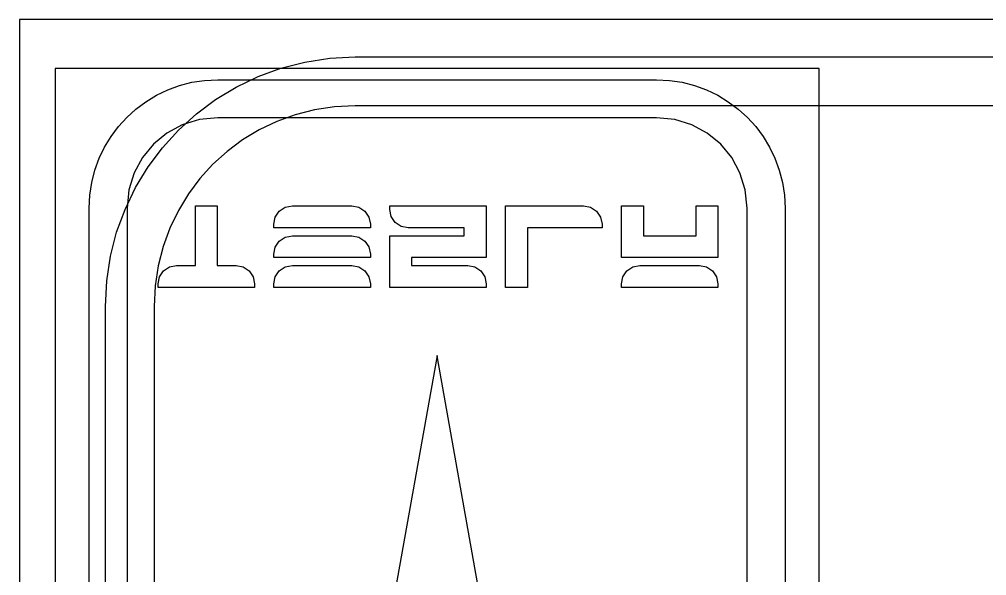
# Model space of a CAD drawing. Extents: x -210 to 599, y -40 to 300.
# Drawn here: x 0 to 135.2, y 222.2 to 300 of the extents above; entities that cross this region are included whole.
import ezdxf

# ---------------------------------------------------------------- set-up
doc = ezdxf.new("R2010")
doc.units = 0

msp = doc.modelspace()

# ---------------------------------------------------------------- linework, layer by layer
at = {"layer": 'Layer 1'}
for p, q in [((219.6, 300), (0, 300)), ((0, 300), (0, 0.400021)), ((36.579221, 293.165629), (39.927246, 294.025312)), ((39.927246, 294.025312), (43.396026, 294.55398)), ((43.396026, 294.55398), (46.968, 294.7341)), ((46.968, 294.7341), (173.047, 294.7341)), ((111.802, 293.118), (5, 293.118)), ((5, 293.118), (5, 147.407)), ((111.802, 293.118), (5, 293.118)), ((5, 293.118), (5, 147.407)), ((111.802, 293.118), (5, 293.118)), ((5, 293.118), (5, 147.407)), ((111.802, 293.118), (5, 293.118)), ((5, 293.118), (5, 147.407)), ((111.802, 293.118), (5, 293.118)), ((5, 293.118), (5, 147.407)), ((111.802, 293.118), (5, 293.118)), ((5, 293.118), (5, 147.407)), ((33.369508, 291.992467), (36.579221, 293.165629)), ((111.802, 147.407), (111.802, 293.118)), ((111.802, 147.407), (111.802, 293.118)), ((111.802, 147.407), (111.802, 293.118)), ((111.802, 147.407), (111.802, 293.118)), ((111.802, 147.407), (111.802, 293.118)), ((111.802, 147.407), (111.802, 293.118)), ((20.7453, 290.143491), (22.397678, 290.748364)), ((20.7453, 290.143491), (22.397678, 290.748364)), ((20.7453, 290.143491), (22.397678, 290.748364)), ((20.7453, 290.143491), (22.397678, 290.748364)), ((20.7453, 290.143491), (22.397678, 290.748364)), ((20.7453, 290.143491), (22.397678, 290.748364)), ((22.397678, 290.748364), (24.120839, 291.191662)), ((22.397678, 290.748364), (24.120839, 291.191662)), ((22.397678, 290.748364), (24.120839, 291.191662)), ((22.397678, 290.748364), (24.120839, 291.191662)), ((22.397678, 290.748364), (24.120839, 291.191662)), ((22.397678, 290.748364), (24.120839, 291.191662)), ((24.120839, 291.191662), (25.90568, 291.464302)), ((24.120839, 291.191662), (25.90568, 291.464302)), ((24.120839, 291.191662), (25.90568, 291.464302)), ((24.120839, 291.191662), (25.90568, 291.464302)), ((24.120839, 291.191662), (25.90568, 291.464302)), ((24.120839, 291.191662), (25.90568, 291.464302)), ((25.90568, 291.464302), (27.7431, 291.5572)), ((25.90568, 291.464302), (27.7431, 291.5572)), ((25.90568, 291.464302), (27.7431, 291.5572)), ((25.90568, 291.464302), (27.7431, 291.5572)), ((25.90568, 291.464302), (27.7431, 291.5572)), ((25.90568, 291.464302), (27.7431, 291.5572)), ((27.7431, 291.5572), (89.0593, 291.5572)), ((27.7431, 291.5572), (89.0593, 291.5572)), ((27.7431, 291.5572), (89.0593, 291.5572)), ((27.7431, 291.5572), (89.0593, 291.5572)), ((27.7431, 291.5572), (89.0593, 291.5572)), ((27.7431, 291.5572), (89.0593, 291.5572)), ((30.315667, 290.523362), (33.369508, 291.992467)), ((89.0593, 291.5572), (90.896716, 291.464301)), ((89.0593, 291.5572), (90.896716, 291.464301)), ((89.0593, 291.5572), (90.896716, 291.464301)), ((89.0593, 291.5572), (90.896716, 291.464301)), ((89.0593, 291.5572), (90.896716, 291.464301)), ((89.0593, 291.5572), (90.896716, 291.464301)), ((90.896716, 291.464301), (92.681555, 291.19166)), ((90.896716, 291.464301), (92.681555, 291.19166)), ((90.896716, 291.464301), (92.681555, 291.19166)), ((90.896716, 291.464301), (92.681555, 291.19166)), ((90.896716, 291.464301), (92.681555, 291.19166)), ((90.896716, 291.464301), (92.681555, 291.19166)), ((92.681555, 291.19166), (94.404714, 290.748361)), ((92.681555, 291.19166), (94.404714, 290.748361)), ((92.681555, 291.19166), (94.404714, 290.748361)), ((92.681555, 291.19166), (94.404714, 290.748361)), ((92.681555, 291.19166), (94.404714, 290.748361)), ((92.681555, 291.19166), (94.404714, 290.748361)), ((94.404714, 290.748361), (96.057092, 290.143485)), ((94.404714, 290.748361), (96.057092, 290.143485)), ((94.404714, 290.748361), (96.057092, 290.143485)), ((94.404714, 290.748361), (96.057092, 290.143485)), ((94.404714, 290.748361), (96.057092, 290.143485)), ((94.404714, 290.748361), (96.057092, 290.143485)), ((19.172806, 289.386125), (20.7453, 290.143491)), ((19.172806, 289.386125), (20.7453, 290.143491)), ((19.172806, 289.386125), (20.7453, 290.143491)), ((19.172806, 289.386125), (20.7453, 290.143491)), ((19.172806, 289.386125), (20.7453, 290.143491)), ((19.172806, 289.386125), (20.7453, 290.143491)), ((27.435256, 288.775849), (30.315667, 290.523362)), ((96.057092, 290.143485), (97.629585, 289.386117)), ((96.057092, 290.143485), (97.629585, 289.386117)), ((96.057092, 290.143485), (97.629585, 289.386117)), ((96.057092, 290.143485), (97.629585, 289.386117)), ((96.057092, 290.143485), (97.629585, 289.386117)), ((96.057092, 290.143485), (97.629585, 289.386117)), ((16.303879, 287.450246), (17.689298, 288.485349)), ((16.303879, 287.450246), (17.689298, 288.485349)), ((16.303879, 287.450246), (17.689298, 288.485349)), ((16.303879, 287.450246), (17.689298, 288.485349)), ((16.303879, 287.450246), (17.689298, 288.485349)), ((16.303879, 287.450246), (17.689298, 288.485349)), ((17.689298, 288.485349), (19.172806, 289.386125)), ((17.689298, 288.485349), (19.172806, 289.386125)), ((17.689298, 288.485349), (19.172806, 289.386125)), ((17.689298, 288.485349), (19.172806, 289.386125)), ((17.689298, 288.485349), (19.172806, 289.386125)), ((17.689298, 288.485349), (19.172806, 289.386125)), ((24.745835, 286.767462), (27.435256, 288.775849)), ((97.629585, 289.386117), (99.113093, 288.485338)), ((97.629585, 289.386117), (99.113093, 288.485338)), ((97.629585, 289.386117), (99.113093, 288.485338)), ((97.629585, 289.386117), (99.113093, 288.485338)), ((97.629585, 289.386117), (99.113093, 288.485338)), ((97.629585, 289.386117), (99.113093, 288.485338)), ((99.113093, 288.485338), (100.498513, 287.450233)), ((99.113093, 288.485338), (100.498513, 287.450233)), ((99.113093, 288.485338), (100.498513, 287.450233)), ((99.113093, 288.485338), (100.498513, 287.450233)), ((99.113093, 288.485338), (100.498513, 287.450233)), ((99.113093, 288.485338), (100.498513, 287.450233)), ((15.02565, 286.2899), (16.303879, 287.450246)), ((15.02565, 286.2899), (16.303879, 287.450246)), ((15.02565, 286.2899), (16.303879, 287.450246)), ((15.02565, 286.2899), (16.303879, 287.450246)), ((15.02565, 286.2899), (16.303879, 287.450246)), ((15.02565, 286.2899), (16.303879, 287.450246)), ((22.264963, 284.515738), (24.745835, 286.767462)), ((41.273006, 287.348133), (38.570491, 286.661259)), ((44.076728, 287.77026), (41.273006, 287.348133)), ((46.968, 287.914), (44.076728, 287.77026)), ((173.047, 287.914), (46.968, 287.914)), ((100.498513, 287.450233), (101.776743, 286.289885)), ((100.498513, 287.450233), (101.776743, 286.289885)), ((100.498513, 287.450233), (101.776743, 286.289885)), ((100.498513, 287.450233), (101.776743, 286.289885)), ((100.498513, 287.450233), (101.776743, 286.289885)), ((100.498513, 287.450233), (101.776743, 286.289885)), ((13.863713, 285.013393), (15.02565, 286.2899)), ((13.863713, 285.013393), (15.02565, 286.2899)), ((13.863713, 285.013393), (15.02565, 286.2899)), ((13.863713, 285.013393), (15.02565, 286.2899)), ((13.863713, 285.013393), (15.02565, 286.2899)), ((13.863713, 285.013393), (15.02565, 286.2899)), ((25.168874, 285.986584), (22.780832, 285.256355)), ((25.168874, 285.986584), (22.780832, 285.256355)), ((25.168874, 285.986584), (22.780832, 285.256355)), ((25.168874, 285.986584), (22.780832, 285.256355)), ((25.168874, 285.986584), (22.780832, 285.256355)), ((25.168874, 285.986584), (22.780832, 285.256355)), ((27.7431, 286.24075), (25.168874, 285.986584)), ((27.7431, 286.24075), (25.168874, 285.986584)), ((27.7431, 286.24075), (25.168874, 285.986584)), ((27.7431, 286.24075), (25.168874, 285.986584)), ((27.7431, 286.24075), (25.168874, 285.986584)), ((27.7431, 286.24075), (25.168874, 285.986584)), ((89.0593, 286.24075), (27.7431, 286.24075)), ((89.0593, 286.24075), (27.7431, 286.24075)), ((89.0593, 286.24075), (27.7431, 286.24075)), ((89.0593, 286.24075), (27.7431, 286.24075)), ((89.0593, 286.24075), (27.7431, 286.24075)), ((89.0593, 286.24075), (27.7431, 286.24075)), ((35.982842, 285.723278), (33.523717, 284.547829)), ((38.570491, 286.661259), (35.982842, 285.723278)), ((91.633514, 285.986586), (89.0593, 286.24075)), ((91.633514, 285.986586), (89.0593, 286.24075)), ((91.633514, 285.986586), (89.0593, 286.24075)), ((91.633514, 285.986586), (89.0593, 286.24075)), ((91.633514, 285.986586), (89.0593, 286.24075)), ((91.633514, 285.986586), (89.0593, 286.24075)), ((94.021551, 285.256362), (91.633514, 285.986586)), ((94.021551, 285.256362), (91.633514, 285.986586)), ((94.021551, 285.256362), (91.633514, 285.986586)), ((94.021551, 285.256362), (91.633514, 285.986586)), ((94.021551, 285.256362), (91.633514, 285.986586)), ((94.021551, 285.256362), (91.633514, 285.986586)), ((101.776743, 286.289885), (102.93868, 285.013376)), ((101.776743, 286.289885), (102.93868, 285.013376)), ((101.776743, 286.289885), (102.93868, 285.013376)), ((101.776743, 286.289885), (102.93868, 285.013376)), ((101.776743, 286.289885), (102.93868, 285.013376)), ((101.776743, 286.289885), (102.93868, 285.013376)), ((12.82717, 283.629807), (13.863713, 285.013393)), ((12.82717, 283.629807), (13.863713, 285.013393)), ((12.82717, 283.629807), (13.863713, 285.013393)), ((12.82717, 283.629807), (13.863713, 285.013393)), ((12.82717, 283.629807), (13.863713, 285.013393)), ((12.82717, 283.629807), (13.863713, 285.013393)), ((20.627378, 284.098469), (18.756918, 282.56133)), ((20.627378, 284.098469), (18.756918, 282.56133)), ((20.627378, 284.098469), (18.756918, 282.56133)), ((20.627378, 284.098469), (18.756918, 282.56133)), ((20.627378, 284.098469), (18.756918, 282.56133)), ((20.627378, 284.098469), (18.756918, 282.56133)), ((20.010197, 282.03821), (22.264963, 284.515738)), ((22.780832, 285.256355), (20.627378, 284.098469)), ((22.780832, 285.256355), (20.627378, 284.098469)), ((22.780832, 285.256355), (20.627378, 284.098469)), ((22.780832, 285.256355), (20.627378, 284.098469)), ((22.780832, 285.256355), (20.627378, 284.098469)), ((22.780832, 285.256355), (20.627378, 284.098469)), ((33.523717, 284.547829), (31.206773, 283.148553)), ((96.175004, 284.098482), (94.021551, 285.256362)), ((96.175004, 284.098482), (94.021551, 285.256362)), ((96.175004, 284.098482), (94.021551, 285.256362)), ((96.175004, 284.098482), (94.021551, 285.256362)), ((96.175004, 284.098482), (94.021551, 285.256362)), ((96.175004, 284.098482), (94.021551, 285.256362)), ((98.045468, 282.561349), (96.175004, 284.098482)), ((98.045468, 282.561349), (96.175004, 284.098482)), ((98.045468, 282.561349), (96.175004, 284.098482)), ((98.045468, 282.561349), (96.175004, 284.098482)), ((98.045468, 282.561349), (96.175004, 284.098482)), ((98.045468, 282.561349), (96.175004, 284.098482)), ((102.93868, 285.013376), (103.975224, 283.62979)), ((102.93868, 285.013376), (103.975224, 283.62979)), ((102.93868, 285.013376), (103.975224, 283.62979)), ((102.93868, 285.013376), (103.975224, 283.62979)), ((102.93868, 285.013376), (103.975224, 283.62979)), ((102.93868, 285.013376), (103.975224, 283.62979)), ((11.925124, 282.148227), (12.82717, 283.629807)), ((11.925124, 282.148227), (12.82717, 283.629807)), ((11.925124, 282.148227), (12.82717, 283.629807)), ((11.925124, 282.148227), (12.82717, 283.629807)), ((11.925124, 282.148227), (12.82717, 283.629807)), ((11.925124, 282.148227), (12.82717, 283.629807)), ((31.206773, 283.148553), (29.045669, 281.539088)), ((103.975224, 283.62979), (104.877272, 282.148209)), ((103.975224, 283.62979), (104.877272, 282.148209)), ((103.975224, 283.62979), (104.877272, 282.148209)), ((103.975224, 283.62979), (104.877272, 282.148209)), ((103.975224, 283.62979), (104.877272, 282.148209)), ((103.975224, 283.62979), (104.877272, 282.148209)), ((11.166675, 280.577734), (11.925124, 282.148227)), ((11.166675, 280.577734), (11.925124, 282.148227)), ((11.166675, 280.577734), (11.925124, 282.148227)), ((11.166675, 280.577734), (11.925124, 282.148227)), ((11.166675, 280.577734), (11.925124, 282.148227)), ((11.166675, 280.577734), (11.925124, 282.148227)), ((18.756918, 282.56133), (17.217854, 280.693344)), ((18.756918, 282.56133), (17.217854, 280.693344)), ((18.756918, 282.56133), (17.217854, 280.693344)), ((18.756918, 282.56133), (17.217854, 280.693344)), ((18.756918, 282.56133), (17.217854, 280.693344)), ((18.756918, 282.56133), (17.217854, 280.693344)), ((17.999099, 279.352415), (20.010197, 282.03821)), ((29.045669, 281.539088), (27.054063, 279.733075)), ((99.584535, 280.693366), (98.045468, 282.561349)), ((99.584535, 280.693366), (98.045468, 282.561349)), ((99.584535, 280.693366), (98.045468, 282.561349)), ((99.584535, 280.693366), (98.045468, 282.561349)), ((99.584535, 280.693366), (98.045468, 282.561349)), ((99.584535, 280.693366), (98.045468, 282.561349)), ((104.877272, 282.148209), (105.635722, 280.577718)), ((104.877272, 282.148209), (105.635722, 280.577718)), ((104.877272, 282.148209), (105.635722, 280.577718)), ((104.877272, 282.148209), (105.635722, 280.577718)), ((104.877272, 282.148209), (105.635722, 280.577718)), ((104.877272, 282.148209), (105.635722, 280.577718)), ((10.560926, 278.927412), (11.166675, 280.577734)), ((10.560926, 278.927412), (11.166675, 280.577734)), ((10.560926, 278.927412), (11.166675, 280.577734)), ((10.560926, 278.927412), (11.166675, 280.577734)), ((10.560926, 278.927412), (11.166675, 280.577734)), ((10.560926, 278.927412), (11.166675, 280.577734)), ((17.217854, 280.693344), (16.058594, 278.542915)), ((17.217854, 280.693344), (16.058594, 278.542915)), ((17.217854, 280.693344), (16.058594, 278.542915)), ((17.217854, 280.693344), (16.058594, 278.542915)), ((17.217854, 280.693344), (16.058594, 278.542915)), ((17.217854, 280.693344), (16.058594, 278.542915)), ((100.7438, 278.542936), (99.584535, 280.693366)), ((100.7438, 278.542936), (99.584535, 280.693366)), ((100.7438, 278.542936), (99.584535, 280.693366)), ((100.7438, 278.542936), (99.584535, 280.693366)), ((100.7438, 278.542936), (99.584535, 280.693366)), ((100.7438, 278.542936), (99.584535, 280.693366)), ((105.635722, 280.577718), (106.241472, 278.927398)), ((105.635722, 280.577718), (106.241472, 278.927398)), ((105.635722, 280.577718), (106.241472, 278.927398)), ((105.635722, 280.577718), (106.241472, 278.927398)), ((105.635722, 280.577718), (106.241472, 278.927398)), ((105.635722, 280.577718), (106.241472, 278.927398)), ((10.11698, 277.206344), (10.560926, 278.927412)), ((10.11698, 277.206344), (10.560926, 278.927412)), ((10.11698, 277.206344), (10.560926, 278.927412)), ((10.11698, 277.206344), (10.560926, 278.927412)), ((10.11698, 277.206344), (10.560926, 278.927412)), ((10.11698, 277.206344), (10.560926, 278.927412)), ((16.249225, 276.475888), (17.999099, 279.352415)), ((27.054063, 279.733075), (25.245612, 277.744153)), ((106.241472, 278.927398), (106.685419, 277.206333)), ((106.241472, 278.927398), (106.685419, 277.206333)), ((106.241472, 278.927398), (106.685419, 277.206333)), ((106.241472, 278.927398), (106.685419, 277.206333)), ((106.241472, 278.927398), (106.685419, 277.206333)), ((106.241472, 278.927398), (106.685419, 277.206333)), ((16.058594, 278.542915), (15.327541, 276.158449)), ((16.058594, 278.542915), (15.327541, 276.158449)), ((16.058594, 278.542915), (15.327541, 276.158449)), ((16.058594, 278.542915), (15.327541, 276.158449)), ((16.058594, 278.542915), (15.327541, 276.158449)), ((16.058594, 278.542915), (15.327541, 276.158449)), ((25.245612, 277.744153), (23.633976, 275.585963)), ((101.474857, 276.158463), (100.7438, 278.542936)), ((101.474857, 276.158463), (100.7438, 278.542936)), ((101.474857, 276.158463), (100.7438, 278.542936)), ((101.474857, 276.158463), (100.7438, 278.542936)), ((101.474857, 276.158463), (100.7438, 278.542936)), ((101.474857, 276.158463), (100.7438, 278.542936)), ((9.843937, 275.423612), (10.11698, 277.206344)), ((9.843937, 275.423612), (10.11698, 277.206344)), ((9.843937, 275.423612), (10.11698, 277.206344)), ((9.843937, 275.423612), (10.11698, 277.206344)), ((9.843937, 275.423612), (10.11698, 277.206344)), ((9.843937, 275.423612), (10.11698, 277.206344)), ((14.778136, 273.426164), (16.249225, 276.475888)), ((15.327541, 276.158449), (15.0731, 273.58835)), ((15.327541, 276.158449), (15.0731, 273.58835)), ((15.327541, 276.158449), (15.0731, 273.58835)), ((15.327541, 276.158449), (15.0731, 273.58835)), ((15.327541, 276.158449), (15.0731, 273.58835)), ((15.327541, 276.158449), (15.0731, 273.58835)), ((101.7293, 273.58835), (101.474857, 276.158463)), ((101.7293, 273.58835), (101.474857, 276.158463)), ((101.7293, 273.58835), (101.474857, 276.158463)), ((101.7293, 273.58835), (101.474857, 276.158463)), ((101.7293, 273.58835), (101.474857, 276.158463)), ((101.7293, 273.58835), (101.474857, 276.158463)), ((106.685419, 277.206333), (106.958463, 275.423606)), ((106.685419, 277.206333), (106.958463, 275.423606)), ((106.685419, 277.206333), (106.958463, 275.423606)), ((106.685419, 277.206333), (106.958463, 275.423606)), ((106.685419, 277.206333), (106.958463, 275.423606)), ((106.685419, 277.206333), (106.958463, 275.423606)), ((9.7509, 273.5883), (9.843937, 275.423612)), ((9.7509, 273.5883), (9.843937, 275.423612)), ((9.7509, 273.5883), (9.843937, 275.423612)), ((9.7509, 273.5883), (9.843937, 275.423612)), ((9.7509, 273.5883), (9.843937, 275.423612)), ((9.7509, 273.5883), (9.843937, 275.423612)), ((23.633976, 275.585963), (22.232811, 273.272143)), ((106.958463, 275.423606), (107.0515, 273.5883)), ((106.958463, 275.423606), (107.0515, 273.5883)), ((106.958463, 275.423606), (107.0515, 273.5883)), ((106.958463, 275.423606), (107.0515, 273.5883)), ((106.958463, 275.423606), (107.0515, 273.5883)), ((106.958463, 275.423606), (107.0515, 273.5883)), ((9.7509, 171.5293), (9.7509, 273.5883)), ((9.7509, 171.5293), (9.7509, 273.5883)), ((9.7509, 171.5293), (9.7509, 273.5883)), ((9.7509, 171.5293), (9.7509, 273.5883)), ((9.7509, 171.5293), (9.7509, 273.5883)), ((9.7509, 171.5293), (9.7509, 273.5883)), ((13.60339, 270.220778), (14.778136, 273.426164)), ((15.0731, 273.58835), (15.0731, 171.529)), ((15.0731, 273.58835), (15.0731, 171.529)), ((15.0731, 273.58835), (15.0731, 171.529)), ((15.0731, 273.58835), (15.0731, 171.529)), ((15.0731, 273.58835), (15.0731, 171.529)), ((15.0731, 273.58835), (15.0731, 171.529)), ((22.232811, 273.272143), (21.055777, 270.816334)), ((24.610034, 265.57093), (24.610034, 273.90725)), ((24.610034, 273.90725), (25.096384, 273.90725)), ((24.610034, 265.57093), (24.610034, 273.90725)), ((24.610034, 273.90725), (25.096384, 273.90725)), ((24.610034, 265.57093), (24.610034, 273.90725)), ((24.610034, 273.90725), (25.096384, 273.90725)), ((24.610034, 265.57093), (24.610034, 273.90725)), ((24.610034, 273.90725), (25.096384, 273.90725)), ((24.610034, 265.57093), (24.610034, 273.90725)), ((24.610034, 273.90725), (25.096384, 273.90725)), ((24.610034, 265.57093), (24.610034, 273.90725)), ((24.610034, 273.90725), (25.096384, 273.90725)), ((25.096384, 273.90725), (27.666814, 273.90725)), ((25.096384, 273.90725), (27.666814, 273.90725)), ((25.096384, 273.90725), (27.666814, 273.90725)), ((25.096384, 273.90725), (27.666814, 273.90725)), ((25.096384, 273.90725), (27.666814, 273.90725)), ((25.096384, 273.90725), (27.666814, 273.90725)), ((27.666814, 273.90725), (27.666814, 265.57088)), ((27.666814, 273.90725), (27.666814, 265.57088)), ((27.666814, 273.90725), (27.666814, 265.57088)), ((27.666814, 273.90725), (27.666814, 265.57088)), ((27.666814, 273.90725), (27.666814, 265.57088)), ((27.666814, 273.90725), (27.666814, 265.57088)), ((36.338474, 273.16243), (37.171608, 273.717483)), ((36.338474, 273.16243), (37.171608, 273.717483)), ((36.338474, 273.16243), (37.171608, 273.717483)), ((36.338474, 273.16243), (37.171608, 273.717483)), ((36.338474, 273.16243), (37.171608, 273.717483)), ((36.338474, 273.16243), (37.171608, 273.717483)), ((37.171608, 273.717483), (38.164184, 273.90715)), ((37.171608, 273.717483), (38.164184, 273.90715)), ((37.171608, 273.717483), (38.164184, 273.90715)), ((37.171608, 273.717483), (38.164184, 273.90715)), ((37.171608, 273.717483), (38.164184, 273.90715)), ((37.171608, 273.717483), (38.164184, 273.90715)), ((38.164184, 273.90715), (46.500514, 273.90715)), ((38.164184, 273.90715), (46.500514, 273.90715)), ((38.164184, 273.90715), (46.500514, 273.90715)), ((38.164184, 273.90715), (46.500514, 273.90715)), ((38.164184, 273.90715), (46.500514, 273.90715)), ((38.164184, 273.90715), (46.500514, 273.90715)), ((46.500514, 273.90715), (47.473643, 273.71697)), ((46.500514, 273.90715), (47.473643, 273.71697)), ((46.500514, 273.90715), (47.473643, 273.71697)), ((46.500514, 273.90715), (47.473643, 273.71697)), ((46.500514, 273.90715), (47.473643, 273.71697)), ((46.500514, 273.90715), (47.473643, 273.71697)), ((47.473643, 273.71697), (48.305324, 273.16622)), ((47.473643, 273.71697), (48.305324, 273.16622)), ((47.473643, 273.71697), (48.305324, 273.16622)), ((47.473643, 273.71697), (48.305324, 273.16622)), ((47.473643, 273.71697), (48.305324, 273.16622)), ((47.473643, 273.71697), (48.305324, 273.16622)), ((48.305324, 273.16622), (48.875362, 272.332725)), ((48.305324, 273.16622), (48.875362, 272.332725)), ((48.305324, 273.16622), (48.875362, 272.332725)), ((48.305324, 273.16622), (48.875362, 272.332725)), ((48.305324, 273.16622), (48.875362, 272.332725)), ((48.305324, 273.16622), (48.875362, 272.332725)), ((51.788488, 273.42076), (51.788488, 273.90711)), ((51.788488, 273.90711), (52.274837, 273.90711)), ((51.788488, 273.42076), (51.788488, 273.90711)), ((51.788488, 273.90711), (52.274837, 273.90711)), ((51.788488, 273.42076), (51.788488, 273.90711)), ((51.788488, 273.90711), (52.274837, 273.90711)), ((51.788488, 273.42076), (51.788488, 273.90711)), ((51.788488, 273.90711), (52.274837, 273.90711)), ((51.788488, 273.42076), (51.788488, 273.90711)), ((51.788488, 273.90711), (52.274837, 273.90711)), ((51.788488, 273.42076), (51.788488, 273.90711)), ((51.788488, 273.90711), (52.274837, 273.90711)), ((51.978725, 272.438959), (51.788488, 273.42076)), ((51.978725, 272.438959), (51.788488, 273.42076)), ((51.978725, 272.438959), (51.788488, 273.42076)), ((51.978725, 272.438959), (51.788488, 273.42076)), ((51.978725, 272.438959), (51.788488, 273.42076)), ((51.978725, 272.438959), (51.788488, 273.42076)), ((52.274837, 273.90711), (65.265637, 273.90711)), ((52.274837, 273.90711), (65.265637, 273.90711)), ((52.274837, 273.90711), (65.265637, 273.90711)), ((52.274837, 273.90711), (65.265637, 273.90711)), ((52.274837, 273.90711), (65.265637, 273.90711)), ((52.274837, 273.90711), (65.265637, 273.90711)), ((65.265637, 273.90711), (65.265637, 266.68217)), ((65.265637, 273.90711), (65.265637, 266.68217)), ((65.265637, 273.90711), (65.265637, 266.68217)), ((65.265637, 273.90711), (65.265637, 266.68217)), ((65.265637, 273.90711), (65.265637, 266.68217)), ((65.265637, 273.90711), (65.265637, 266.68217)), ((67.9824, 262.75718), (67.9824, 273.90708)), ((67.9824, 273.90708), (68.468749, 273.90708)), ((67.9824, 262.75718), (67.9824, 273.90708)), ((67.9824, 273.90708), (68.468749, 273.90708)), ((67.9824, 262.75718), (67.9824, 273.90708)), ((67.9824, 273.90708), (68.468749, 273.90708)), ((67.9824, 262.75718), (67.9824, 273.90708)), ((67.9824, 273.90708), (68.468749, 273.90708)), ((67.9824, 262.75718), (67.9824, 273.90708)), ((67.9824, 273.90708), (68.468749, 273.90708)), ((67.9824, 262.75718), (67.9824, 273.90708)), ((67.9824, 273.90708), (68.468749, 273.90708)), ((68.468749, 273.90708), (78.889149, 273.90708)), ((68.468749, 273.90708), (78.889149, 273.90708)), ((68.468749, 273.90708), (78.889149, 273.90708)), ((68.468749, 273.90708), (78.889149, 273.90708)), ((68.468749, 273.90708), (78.889149, 273.90708)), ((68.468749, 273.90708), (78.889149, 273.90708)), ((78.889149, 273.90708), (79.862278, 273.716905)), ((78.889149, 273.90708), (79.862278, 273.716905)), ((78.889149, 273.90708), (79.862278, 273.716905)), ((78.889149, 273.90708), (79.862278, 273.716905)), ((78.889149, 273.90708), (79.862278, 273.716905)), ((78.889149, 273.90708), (79.862278, 273.716905)), ((79.862278, 273.716905), (80.693959, 273.16616)), ((79.862278, 273.716905), (80.693959, 273.16616)), ((79.862278, 273.716905), (80.693959, 273.16616)), ((79.862278, 273.716905), (80.693959, 273.16616)), ((79.862278, 273.716905), (80.693959, 273.16616)), ((79.862278, 273.716905), (80.693959, 273.16616)), ((80.693959, 273.16616), (81.263995, 272.33266)), ((80.693959, 273.16616), (81.263995, 272.33266)), ((80.693959, 273.16616), (81.263995, 272.33266)), ((80.693959, 273.16616), (81.263995, 272.33266)), ((80.693959, 273.16616), (81.263995, 272.33266)), ((80.693959, 273.16616), (81.263995, 272.33266)), ((84.1773, 266.92517), (84.1773, 273.90694)), ((84.1773, 273.90694), (84.663649, 273.90694)), ((84.1773, 266.92517), (84.1773, 273.90694)), ((84.1773, 273.90694), (84.663649, 273.90694)), ((84.1773, 266.92517), (84.1773, 273.90694)), ((84.1773, 273.90694), (84.663649, 273.90694)), ((84.1773, 266.92517), (84.1773, 273.90694)), ((84.1773, 273.90694), (84.663649, 273.90694)), ((84.1773, 266.92517), (84.1773, 273.90694)), ((84.1773, 273.90694), (84.663649, 273.90694)), ((84.1773, 266.92517), (84.1773, 273.90694)), ((84.1773, 273.90694), (84.663649, 273.90694)), ((84.663649, 273.90694), (87.234079, 273.90694)), ((84.663649, 273.90694), (87.234079, 273.90694)), ((84.663649, 273.90694), (87.234079, 273.90694)), ((84.663649, 273.90694), (87.234079, 273.90694)), ((84.663649, 273.90694), (87.234079, 273.90694)), ((84.663649, 273.90694), (87.234079, 273.90694)), ((87.234079, 273.90694), (87.234079, 269.73878)), ((87.234079, 273.90694), (87.234079, 269.73878)), ((87.234079, 273.90694), (87.234079, 269.73878)), ((87.234079, 273.90694), (87.234079, 269.73878)), ((87.234079, 273.90694), (87.234079, 269.73878)), ((87.234079, 273.90694), (87.234079, 269.73878)), ((94.597709, 269.73878), (94.597709, 273.90694)), ((94.597709, 273.90694), (97.654489, 273.90694)), ((94.597709, 269.73878), (94.597709, 273.90694)), ((94.597709, 273.90694), (97.654489, 273.90694)), ((94.597709, 269.73878), (94.597709, 273.90694)), ((94.597709, 273.90694), (97.654489, 273.90694)), ((94.597709, 269.73878), (94.597709, 273.90694)), ((94.597709, 273.90694), (97.654489, 273.90694)), ((94.597709, 269.73878), (94.597709, 273.90694)), ((94.597709, 273.90694), (97.654489, 273.90694)), ((94.597709, 269.73878), (94.597709, 273.90694)), ((94.597709, 273.90694), (97.654489, 273.90694)), ((97.654489, 273.90694), (97.654489, 266.682)), ((97.654489, 273.90694), (97.654489, 266.682)), ((97.654489, 273.90694), (97.654489, 266.682)), ((97.654489, 273.90694), (97.654489, 266.682)), ((97.654489, 273.90694), (97.654489, 266.682)), ((97.654489, 273.90694), (97.654489, 266.682)), ((101.7293, 171.52935), (101.7293, 273.58835)), ((101.7293, 171.52935), (101.7293, 273.58835)), ((101.7293, 171.52935), (101.7293, 273.58835)), ((101.7293, 171.52935), (101.7293, 273.58835)), ((101.7293, 171.52935), (101.7293, 273.58835)), ((101.7293, 171.52935), (101.7293, 273.58835)), ((107.0515, 273.5883), (107.0515, 171.529)), ((107.0515, 273.5883), (107.0515, 171.529)), ((107.0515, 273.5883), (107.0515, 171.529)), ((107.0515, 273.5883), (107.0515, 171.529)), ((107.0515, 273.5883), (107.0515, 171.529)), ((107.0515, 273.5883), (107.0515, 171.529)), ((35.5937, 271.33635), (35.782541, 272.318545)), ((35.5937, 271.33635), (35.782541, 272.318545)), ((35.5937, 271.33635), (35.782541, 272.318545)), ((35.5937, 271.33635), (35.782541, 272.318545)), ((35.5937, 271.33635), (35.782541, 272.318545)), ((35.5937, 271.33635), (35.782541, 272.318545)), ((35.782541, 272.318545), (36.331774, 273.15446)), ((35.782541, 272.318545), (36.331774, 273.15446)), ((35.782541, 272.318545), (36.331774, 273.15446)), ((35.782541, 272.318545), (36.331774, 273.15446)), ((35.782541, 272.318545), (36.331774, 273.15446)), ((35.782541, 272.318545), (36.331774, 273.15446)), ((36.331774, 273.15446), (36.333674, 273.15746)), ((36.331774, 273.15446), (36.333674, 273.15746)), ((36.331774, 273.15446), (36.333674, 273.15746)), ((36.331774, 273.15446), (36.333674, 273.15746)), ((36.331774, 273.15446), (36.333674, 273.15746)), ((36.331774, 273.15446), (36.333674, 273.15746)), ((36.333674, 273.15746), (36.335574, 273.15843)), ((36.333674, 273.15746), (36.335574, 273.15843)), ((36.333674, 273.15746), (36.335574, 273.15843)), ((36.333674, 273.15746), (36.335574, 273.15843)), ((36.333674, 273.15746), (36.335574, 273.15843)), ((36.333674, 273.15746), (36.335574, 273.15843)), ((36.335574, 273.15843), (36.338474, 273.16243)), ((36.335574, 273.15843), (36.338474, 273.16243)), ((36.335574, 273.15843), (36.338474, 273.16243)), ((36.335574, 273.15843), (36.338474, 273.16243)), ((36.335574, 273.15843), (36.338474, 273.16243)), ((36.335574, 273.15843), (36.338474, 273.16243)), ((48.875362, 272.332725), (49.070944, 271.33672)), ((48.875362, 272.332725), (49.070944, 271.33672)), ((48.875362, 272.332725), (49.070944, 271.33672)), ((48.875362, 272.332725), (49.070944, 271.33672)), ((48.875362, 272.332725), (49.070944, 271.33672)), ((48.875362, 272.332725), (49.070944, 271.33672)), ((52.53321, 271.6112), (51.978725, 272.438959)), ((52.53321, 271.6112), (51.978725, 272.438959)), ((52.53321, 271.6112), (51.978725, 272.438959)), ((52.53321, 271.6112), (51.978725, 272.438959)), ((52.53321, 271.6112), (51.978725, 272.438959)), ((52.53321, 271.6112), (51.978725, 272.438959)), ((81.263995, 272.33266), (81.459579, 271.33665)), ((81.263995, 272.33266), (81.459579, 271.33665)), ((81.263995, 272.33266), (81.459579, 271.33665)), ((81.263995, 272.33266), (81.459579, 271.33665)), ((81.263995, 272.33266), (81.459579, 271.33665)), ((81.263995, 272.33266), (81.459579, 271.33665)), ((21.055777, 270.816334), (20.11653, 268.232176)), ((35.5937, 271.09318), (35.5937, 271.33635)), ((35.5937, 271.09318), (35.5937, 271.33635)), ((35.5937, 271.09318), (35.5937, 271.33635)), ((35.5937, 271.09318), (35.5937, 271.33635)), ((35.5937, 271.09318), (35.5937, 271.33635)), ((35.5937, 271.09318), (35.5937, 271.33635)), ((35.5937, 270.85), (35.5937, 271.09318)), ((35.5937, 270.85), (35.5937, 271.09318)), ((35.5937, 270.85), (35.5937, 271.09318)), ((35.5937, 270.85), (35.5937, 271.09318)), ((35.5937, 270.85), (35.5937, 271.09318)), ((35.5937, 270.85), (35.5937, 271.09318)), ((49.070944, 270.85037), (35.5937, 270.85)), ((49.070944, 270.85037), (35.5937, 270.85)), ((49.070944, 270.85037), (35.5937, 270.85)), ((49.070944, 270.85037), (35.5937, 270.85)), ((49.070944, 270.85037), (35.5937, 270.85)), ((49.070944, 270.85037), (35.5937, 270.85)), ((49.070944, 271.33672), (49.070944, 270.85037)), ((49.070944, 271.33672), (49.070944, 270.85037)), ((49.070944, 271.33672), (49.070944, 270.85037)), ((49.070944, 271.33672), (49.070944, 270.85037)), ((49.070944, 271.33672), (49.070944, 270.85037)), ((49.070944, 271.33672), (49.070944, 270.85037)), ((53.371157, 271.045395), (52.53321, 271.6112)), ((53.371157, 271.045395), (52.53321, 271.6112)), ((53.371157, 271.045395), (52.53321, 271.6112)), ((53.371157, 271.045395), (52.53321, 271.6112)), ((53.371157, 271.045395), (52.53321, 271.6112)), ((53.371157, 271.045395), (52.53321, 271.6112)), ((54.35892, 270.85033), (53.371157, 271.045395)), ((54.35892, 270.85033), (53.371157, 271.045395)), ((54.35892, 270.85033), (53.371157, 271.045395)), ((54.35892, 270.85033), (53.371157, 271.045395)), ((54.35892, 270.85033), (53.371157, 271.045395)), ((54.35892, 270.85033), (53.371157, 271.045395)), ((62.2089, 270.85033), (54.35892, 270.85033)), ((62.2089, 270.85033), (54.35892, 270.85033)), ((62.2089, 270.85033), (54.35892, 270.85033)), ((62.2089, 270.85033), (54.35892, 270.85033)), ((62.2089, 270.85033), (54.35892, 270.85033)), ((62.2089, 270.85033), (54.35892, 270.85033)), ((62.2089, 269.73895), (62.2089, 270.85033)), ((62.2089, 269.73895), (62.2089, 270.85033)), ((62.2089, 269.73895), (62.2089, 270.85033)), ((62.2089, 269.73895), (62.2089, 270.85033)), ((62.2089, 269.73895), (62.2089, 270.85033)), ((62.2089, 269.73895), (62.2089, 270.85033)), ((81.459579, 270.85), (71.0392, 270.85)), ((71.0392, 270.85), (71.0392, 262.51367)), ((81.459579, 270.85), (71.0392, 270.85)), ((71.0392, 270.85), (71.0392, 262.51367)), ((81.459579, 270.85), (71.0392, 270.85)), ((71.0392, 270.85), (71.0392, 262.51367)), ((81.459579, 270.85), (71.0392, 270.85)), ((71.0392, 270.85), (71.0392, 262.51367)), ((81.459579, 270.85), (71.0392, 270.85)), ((71.0392, 270.85), (71.0392, 262.51367)), ((81.459579, 270.85), (71.0392, 270.85)), ((71.0392, 270.85), (71.0392, 262.51367)), ((81.459579, 271.33665), (81.459579, 270.85)), ((81.459579, 271.33665), (81.459579, 270.85)), ((81.459579, 271.33665), (81.459579, 270.85)), ((81.459579, 271.33665), (81.459579, 270.85)), ((81.459579, 271.33665), (81.459579, 270.85)), ((81.459579, 271.33665), (81.459579, 270.85)), ((12.742546, 266.877265), (13.60339, 270.220778)), ((36.338474, 268.99444), (37.171608, 269.549496)), ((36.338474, 268.99444), (37.171608, 269.549496)), ((36.338474, 268.99444), (37.171608, 269.549496)), ((36.338474, 268.99444), (37.171608, 269.549496)), ((36.338474, 268.99444), (37.171608, 269.549496)), ((36.338474, 268.99444), (37.171608, 269.549496)), ((37.171608, 269.549496), (38.164184, 269.73916)), ((37.171608, 269.549496), (38.164184, 269.73916)), ((37.171608, 269.549496), (38.164184, 269.73916)), ((37.171608, 269.549496), (38.164184, 269.73916)), ((37.171608, 269.549496), (38.164184, 269.73916)), ((37.171608, 269.549496), (38.164184, 269.73916)), ((38.164184, 269.73916), (46.500514, 269.73916)), ((38.164184, 269.73916), (46.500514, 269.73916)), ((38.164184, 269.73916), (46.500514, 269.73916)), ((38.164184, 269.73916), (46.500514, 269.73916)), ((38.164184, 269.73916), (46.500514, 269.73916)), ((38.164184, 269.73916), (46.500514, 269.73916)), ((46.500514, 269.73916), (47.473643, 269.548985)), ((46.500514, 269.73916), (47.473643, 269.548985)), ((46.500514, 269.73916), (47.473643, 269.548985)), ((46.500514, 269.73916), (47.473643, 269.548985)), ((46.500514, 269.73916), (47.473643, 269.548985)), ((46.500514, 269.73916), (47.473643, 269.548985)), ((47.473643, 269.548985), (48.305324, 268.99824)), ((47.473643, 269.548985), (48.305324, 268.99824)), ((47.473643, 269.548985), (48.305324, 268.99824)), ((47.473643, 269.548985), (48.305324, 268.99824)), ((47.473643, 269.548985), (48.305324, 268.99824)), ((47.473643, 269.548985), (48.305324, 268.99824)), ((51.7885, 262.75718), (51.7885, 269.73895)), ((51.7885, 269.73895), (62.2089, 269.73895)), ((51.7885, 262.75718), (51.7885, 269.73895)), ((51.7885, 269.73895), (62.2089, 269.73895)), ((51.7885, 262.75718), (51.7885, 269.73895)), ((51.7885, 269.73895), (62.2089, 269.73895)), ((51.7885, 262.75718), (51.7885, 269.73895)), ((51.7885, 269.73895), (62.2089, 269.73895)), ((51.7885, 262.75718), (51.7885, 269.73895)), ((51.7885, 269.73895), (62.2089, 269.73895)), ((51.7885, 262.75718), (51.7885, 269.73895)), ((51.7885, 269.73895), (62.2089, 269.73895)), ((87.234079, 269.73878), (94.597709, 269.73878)), ((87.234079, 269.73878), (94.597709, 269.73878)), ((87.234079, 269.73878), (94.597709, 269.73878)), ((87.234079, 269.73878), (94.597709, 269.73878)), ((87.234079, 269.73878), (94.597709, 269.73878)), ((87.234079, 269.73878), (94.597709, 269.73878)), ((20.11653, 268.232176), (19.42873, 265.533307)), ((35.5937, 267.16835), (35.782541, 268.150545)), ((35.5937, 267.16835), (35.782541, 268.150545)), ((35.5937, 267.16835), (35.782541, 268.150545)), ((35.5937, 267.16835), (35.782541, 268.150545)), ((35.5937, 267.16835), (35.782541, 268.150545)), ((35.5937, 267.16835), (35.782541, 268.150545)), ((35.782541, 268.150545), (36.331774, 268.98646)), ((35.782541, 268.150545), (36.331774, 268.98646)), ((35.782541, 268.150545), (36.331774, 268.98646)), ((35.782541, 268.150545), (36.331774, 268.98646)), ((35.782541, 268.150545), (36.331774, 268.98646)), ((35.782541, 268.150545), (36.331774, 268.98646)), ((36.331774, 268.98646), (36.333674, 268.98946)), ((36.331774, 268.98646), (36.333674, 268.98946)), ((36.331774, 268.98646), (36.333674, 268.98946)), ((36.331774, 268.98646), (36.333674, 268.98946)), ((36.331774, 268.98646), (36.333674, 268.98946)), ((36.331774, 268.98646), (36.333674, 268.98946)), ((36.333674, 268.98946), (36.335574, 268.99044)), ((36.333674, 268.98946), (36.335574, 268.99044)), ((36.333674, 268.98946), (36.335574, 268.99044)), ((36.333674, 268.98946), (36.335574, 268.99044)), ((36.333674, 268.98946), (36.335574, 268.99044)), ((36.333674, 268.98946), (36.335574, 268.99044)), ((36.335574, 268.99044), (36.338474, 268.99444)), ((36.335574, 268.99044), (36.338474, 268.99444)), ((36.335574, 268.99044), (36.338474, 268.99444)), ((36.335574, 268.99044), (36.338474, 268.99444)), ((36.335574, 268.99044), (36.338474, 268.99444)), ((36.335574, 268.99044), (36.338474, 268.99444)), ((48.305324, 268.99824), (48.875362, 268.16474)), ((48.305324, 268.99824), (48.875362, 268.16474)), ((48.305324, 268.99824), (48.875362, 268.16474)), ((48.305324, 268.99824), (48.875362, 268.16474)), ((48.305324, 268.99824), (48.875362, 268.16474)), ((48.305324, 268.99824), (48.875362, 268.16474)), ((48.875362, 268.16474), (49.070944, 267.16873)), ((48.875362, 268.16474), (49.070944, 267.16873)), ((48.875362, 268.16474), (49.070944, 267.16873)), ((48.875362, 268.16474), (49.070944, 267.16873)), ((48.875362, 268.16474), (49.070944, 267.16873)), ((48.875362, 268.16474), (49.070944, 267.16873)), ((12.213163, 263.413161), (12.742546, 266.877265)), ((35.5937, 266.92517), (35.5937, 267.16835)), ((35.5937, 266.92517), (35.5937, 267.16835)), ((35.5937, 266.92517), (35.5937, 267.16835)), ((35.5937, 266.92517), (35.5937, 267.16835)), ((35.5937, 266.92517), (35.5937, 267.16835)), ((35.5937, 266.92517), (35.5937, 267.16835)), ((35.5937, 266.682), (35.5937, 266.92517)), ((35.5937, 266.682), (35.5937, 266.92517)), ((35.5937, 266.682), (35.5937, 266.92517)), ((35.5937, 266.682), (35.5937, 266.92517)), ((35.5937, 266.682), (35.5937, 266.92517)), ((35.5937, 266.682), (35.5937, 266.92517)), ((49.070944, 266.68238), (35.5937, 266.682)), ((49.070944, 266.68238), (35.5937, 266.682)), ((49.070944, 266.68238), (35.5937, 266.682)), ((49.070944, 266.68238), (35.5937, 266.682)), ((49.070944, 266.68238), (35.5937, 266.682)), ((49.070944, 266.68238), (35.5937, 266.682)), ((49.070944, 267.16873), (49.070944, 266.68238)), ((49.070944, 267.16873), (49.070944, 266.68238)), ((49.070944, 267.16873), (49.070944, 266.68238)), ((49.070944, 267.16873), (49.070944, 266.68238)), ((49.070944, 267.16873), (49.070944, 266.68238)), ((49.070944, 267.16873), (49.070944, 266.68238)), ((65.265637, 266.68217), (54.8453, 266.68217)), ((54.8453, 266.68217), (54.8453, 265.57078)), ((65.265637, 266.68217), (54.8453, 266.68217)), ((54.8453, 266.68217), (54.8453, 265.57078)), ((65.265637, 266.68217), (54.8453, 266.68217)), ((54.8453, 266.68217), (54.8453, 265.57078)), ((65.265637, 266.68217), (54.8453, 266.68217)), ((54.8453, 266.68217), (54.8453, 265.57078)), ((65.265637, 266.68217), (54.8453, 266.68217)), ((54.8453, 266.68217), (54.8453, 265.57078)), ((65.265637, 266.68217), (54.8453, 266.68217)), ((54.8453, 266.68217), (54.8453, 265.57078)), ((84.1773, 266.682), (84.1773, 266.92517)), ((84.1773, 266.682), (84.1773, 266.92517)), ((84.1773, 266.682), (84.1773, 266.92517)), ((84.1773, 266.682), (84.1773, 266.92517)), ((84.1773, 266.682), (84.1773, 266.92517)), ((84.1773, 266.682), (84.1773, 266.92517)), ((97.654489, 266.682), (84.1773, 266.682)), ((97.654489, 266.682), (84.1773, 266.682)), ((97.654489, 266.682), (84.1773, 266.682)), ((97.654489, 266.682), (84.1773, 266.682)), ((97.654489, 266.682), (84.1773, 266.682)), ((97.654489, 266.682), (84.1773, 266.682)), ((19.42873, 265.533307), (19.006034, 262.733369)), ((20.144544, 264.82525), (20.977542, 265.380738)), ((20.144544, 264.82525), (20.977542, 265.380738)), ((20.144544, 264.82525), (20.977542, 265.380738)), ((20.144544, 264.82525), (20.977542, 265.380738)), ((20.144544, 264.82525), (20.977542, 265.380738)), ((20.144544, 264.82525), (20.977542, 265.380738)), ((20.977542, 265.380738), (21.970254, 265.57093)), ((20.977542, 265.380738), (21.970254, 265.57093)), ((20.977542, 265.380738), (21.970254, 265.57093)), ((20.977542, 265.380738), (21.970254, 265.57093)), ((20.977542, 265.380738), (21.970254, 265.57093)), ((20.977542, 265.380738), (21.970254, 265.57093)), ((21.970254, 265.57093), (24.610034, 265.57093)), ((21.970254, 265.57093), (24.610034, 265.57093)), ((21.970254, 265.57093), (24.610034, 265.57093)), ((21.970254, 265.57093), (24.610034, 265.57093)), ((21.970254, 265.57093), (24.610034, 265.57093)), ((21.970254, 265.57093), (24.610034, 265.57093)), ((27.666814, 265.57088), (30.306594, 265.57088)), ((27.666814, 265.57088), (30.306594, 265.57088)), ((27.666814, 265.57088), (30.306594, 265.57088)), ((27.666814, 265.57088), (30.306594, 265.57088)), ((27.666814, 265.57088), (30.306594, 265.57088)), ((27.666814, 265.57088), (30.306594, 265.57088)), ((30.306594, 265.57088), (31.279293, 265.38066)), ((30.306594, 265.57088), (31.279293, 265.38066)), ((30.306594, 265.57088), (31.279293, 265.38066)), ((30.306594, 265.57088), (31.279293, 265.38066)), ((30.306594, 265.57088), (31.279293, 265.38066)), ((30.306594, 265.57088), (31.279293, 265.38066)), ((31.279293, 265.38066), (32.110454, 264.82996)), ((31.279293, 265.38066), (32.110454, 264.82996)), ((31.279293, 265.38066), (32.110454, 264.82996)), ((31.279293, 265.38066), (32.110454, 264.82996)), ((31.279293, 265.38066), (32.110454, 264.82996)), ((31.279293, 265.38066), (32.110454, 264.82996)), ((36.338443, 264.82525), (37.171441, 265.380741)), ((36.338443, 264.82525), (37.171441, 265.380741)), ((36.338443, 264.82525), (37.171441, 265.380741)), ((36.338443, 264.82525), (37.171441, 265.380741)), ((36.338443, 264.82525), (37.171441, 265.380741)), ((36.338443, 264.82525), (37.171441, 265.380741)), ((37.171441, 265.380741), (38.164153, 265.57093)), ((37.171441, 265.380741), (38.164153, 265.57093)), ((37.171441, 265.380741), (38.164153, 265.57093)), ((37.171441, 265.380741), (38.164153, 265.57093)), ((37.171441, 265.380741), (38.164153, 265.57093)), ((37.171441, 265.380741), (38.164153, 265.57093)), ((38.164153, 265.57093), (46.500483, 265.57093)), ((38.164153, 265.57093), (46.500483, 265.57093)), ((38.164153, 265.57093), (46.500483, 265.57093)), ((38.164153, 265.57093), (46.500483, 265.57093)), ((38.164153, 265.57093), (46.500483, 265.57093)), ((38.164153, 265.57093), (46.500483, 265.57093)), ((46.500483, 265.57093), (47.473612, 265.38075)), ((46.500483, 265.57093), (47.473612, 265.38075)), ((46.500483, 265.57093), (47.473612, 265.38075)), ((46.500483, 265.57093), (47.473612, 265.38075)), ((46.500483, 265.57093), (47.473612, 265.38075)), ((46.500483, 265.57093), (47.473612, 265.38075)), ((47.473612, 265.38075), (48.305293, 264.83)), ((47.473612, 265.38075), (48.305293, 264.83)), ((47.473612, 265.38075), (48.305293, 264.83)), ((47.473612, 265.38075), (48.305293, 264.83)), ((47.473612, 265.38075), (48.305293, 264.83)), ((47.473612, 265.38075), (48.305293, 264.83)), ((54.8453, 265.57078), (62.69528, 265.57078)), ((54.8453, 265.57078), (62.69528, 265.57078)), ((54.8453, 265.57078), (62.69528, 265.57078)), ((54.8453, 265.57078), (62.69528, 265.57078)), ((54.8453, 265.57078), (62.69528, 265.57078)), ((54.8453, 265.57078), (62.69528, 265.57078)), ((62.69528, 265.57078), (63.667979, 265.38056)), ((62.69528, 265.57078), (63.667979, 265.38056)), ((62.69528, 265.57078), (63.667979, 265.38056)), ((62.69528, 265.57078), (63.667979, 265.38056)), ((62.69528, 265.57078), (63.667979, 265.38056)), ((62.69528, 265.57078), (63.667979, 265.38056)), ((63.667979, 265.38056), (64.49914, 264.82986)), ((63.667979, 265.38056), (64.49914, 264.82986)), ((63.667979, 265.38056), (64.49914, 264.82986)), ((63.667979, 265.38056), (64.49914, 264.82986)), ((63.667979, 265.38056), (64.49914, 264.82986)), ((63.667979, 265.38056), (64.49914, 264.82986)), ((84.922072, 264.82508), (85.755072, 265.380568)), ((84.922072, 264.82508), (85.755072, 265.380568)), ((84.922072, 264.82508), (85.755072, 265.380568)), ((84.922072, 264.82508), (85.755072, 265.380568)), ((84.922072, 264.82508), (85.755072, 265.380568)), ((84.922072, 264.82508), (85.755072, 265.380568)), ((85.755072, 265.380568), (86.747782, 265.57076)), ((85.755072, 265.380568), (86.747782, 265.57076)), ((85.755072, 265.380568), (86.747782, 265.57076)), ((85.755072, 265.380568), (86.747782, 265.57076)), ((85.755072, 265.380568), (86.747782, 265.57076)), ((85.755072, 265.380568), (86.747782, 265.57076)), ((86.747782, 265.57076), (95.084112, 265.57076)), ((86.747782, 265.57076), (95.084112, 265.57076)), ((86.747782, 265.57076), (95.084112, 265.57076)), ((86.747782, 265.57076), (95.084112, 265.57076)), ((86.747782, 265.57076), (95.084112, 265.57076)), ((86.747782, 265.57076), (95.084112, 265.57076)), ((95.084112, 265.57076), (96.056811, 265.380535)), ((95.084112, 265.57076), (96.056811, 265.380535)), ((95.084112, 265.57076), (96.056811, 265.380535)), ((95.084112, 265.57076), (96.056811, 265.380535)), ((95.084112, 265.57076), (96.056811, 265.380535)), ((95.084112, 265.57076), (96.056811, 265.380535)), ((96.056811, 265.380535), (96.887972, 264.82983)), ((96.056811, 265.380535), (96.887972, 264.82983)), ((96.056811, 265.380535), (96.887972, 264.82983)), ((96.056811, 265.380535), (96.887972, 264.82983)), ((96.056811, 265.380535), (96.887972, 264.82983)), ((96.056811, 265.380535), (96.887972, 264.82983)), ((19.3998, 263.00035), (19.588993, 263.984274)), ((19.3998, 263.00035), (19.588993, 263.984274)), ((19.3998, 263.00035), (19.588993, 263.984274)), ((19.3998, 263.00035), (19.588993, 263.984274)), ((19.3998, 263.00035), (19.588993, 263.984274)), ((19.3998, 263.00035), (19.588993, 263.984274)), ((19.588993, 263.984274), (20.139771, 264.82131)), ((19.588993, 263.984274), (20.139771, 264.82131)), ((19.588993, 263.984274), (20.139771, 264.82131)), ((19.588993, 263.984274), (20.139771, 264.82131)), ((19.588993, 263.984274), (20.139771, 264.82131)), ((19.588993, 263.984274), (20.139771, 264.82131)), ((20.139771, 264.82131), (20.141671, 264.82228)), ((20.139771, 264.82131), (20.141671, 264.82228)), ((20.139771, 264.82131), (20.141671, 264.82228)), ((20.139771, 264.82131), (20.141671, 264.82228)), ((20.139771, 264.82131), (20.141671, 264.82228)), ((20.139771, 264.82131), (20.141671, 264.82228)), ((20.141671, 264.82228), (20.143571, 264.82428)), ((20.141671, 264.82228), (20.143571, 264.82428)), ((20.141671, 264.82228), (20.143571, 264.82428)), ((20.141671, 264.82228), (20.143571, 264.82428)), ((20.141671, 264.82228), (20.143571, 264.82428)), ((20.141671, 264.82228), (20.143571, 264.82428)), ((20.143571, 264.82428), (20.144544, 264.82525)), ((20.143571, 264.82428), (20.144544, 264.82525)), ((20.143571, 264.82428), (20.144544, 264.82525)), ((20.143571, 264.82428), (20.144544, 264.82525)), ((20.143571, 264.82428), (20.144544, 264.82525)), ((20.143571, 264.82428), (20.144544, 264.82525)), ((32.110454, 264.82996), (32.68092, 263.996595)), ((32.110454, 264.82996), (32.68092, 263.996595)), ((32.110454, 264.82996), (32.68092, 263.996595)), ((32.110454, 264.82996), (32.68092, 263.996595)), ((32.110454, 264.82996), (32.68092, 263.996595)), ((32.110454, 264.82996), (32.68092, 263.996595)), ((32.68092, 263.996595), (32.877023, 263.00045)), ((32.68092, 263.996595), (32.877023, 263.00045)), ((32.68092, 263.996595), (32.877023, 263.00045)), ((32.68092, 263.996595), (32.877023, 263.00045)), ((32.68092, 263.996595), (32.877023, 263.00045)), ((32.68092, 263.996595), (32.877023, 263.00045)), ((35.5937, 263.00035), (35.782894, 263.984274)), ((35.5937, 263.00035), (35.782894, 263.984274)), ((35.5937, 263.00035), (35.782894, 263.984274)), ((35.5937, 263.00035), (35.782894, 263.984274)), ((35.5937, 263.00035), (35.782894, 263.984274)), ((35.5937, 263.00035), (35.782894, 263.984274)), ((35.782894, 263.984274), (36.33367, 264.82131)), ((35.782894, 263.984274), (36.33367, 264.82131)), ((35.782894, 263.984274), (36.33367, 264.82131)), ((35.782894, 263.984274), (36.33367, 264.82131)), ((35.782894, 263.984274), (36.33367, 264.82131)), ((35.782894, 263.984274), (36.33367, 264.82131)), ((36.33367, 264.82131), (36.33557, 264.82228)), ((36.33367, 264.82131), (36.33557, 264.82228)), ((36.33367, 264.82131), (36.33557, 264.82228)), ((36.33367, 264.82131), (36.33557, 264.82228)), ((36.33367, 264.82131), (36.33557, 264.82228)), ((36.33367, 264.82131), (36.33557, 264.82228)), ((36.33557, 264.82228), (36.33747, 264.82428)), ((36.33557, 264.82228), (36.33747, 264.82428)), ((36.33557, 264.82228), (36.33747, 264.82428)), ((36.33557, 264.82228), (36.33747, 264.82428)), ((36.33557, 264.82228), (36.33747, 264.82428)), ((36.33557, 264.82228), (36.33747, 264.82428)), ((36.33747, 264.82428), (36.338443, 264.82525)), ((36.33747, 264.82428), (36.338443, 264.82525)), ((36.33747, 264.82428), (36.338443, 264.82525)), ((36.33747, 264.82428), (36.338443, 264.82525)), ((36.33747, 264.82428), (36.338443, 264.82525)), ((36.33747, 264.82428), (36.338443, 264.82525)), ((48.305293, 264.83), (48.875332, 263.9965)), ((48.305293, 264.83), (48.875332, 263.9965)), ((48.305293, 264.83), (48.875332, 263.9965)), ((48.305293, 264.83), (48.875332, 263.9965)), ((48.305293, 264.83), (48.875332, 263.9965)), ((48.305293, 264.83), (48.875332, 263.9965)), ((48.875332, 263.9965), (49.070914, 263.00049)), ((48.875332, 263.9965), (49.070914, 263.00049)), ((48.875332, 263.9965), (49.070914, 263.00049)), ((48.875332, 263.9965), (49.070914, 263.00049)), ((48.875332, 263.9965), (49.070914, 263.00049)), ((48.875332, 263.9965), (49.070914, 263.00049)), ((64.49914, 264.82986), (65.069608, 263.996495)), ((64.49914, 264.82986), (65.069608, 263.996495)), ((64.49914, 264.82986), (65.069608, 263.996495)), ((64.49914, 264.82986), (65.069608, 263.996495)), ((64.49914, 264.82986), (65.069608, 263.996495)), ((64.49914, 264.82986), (65.069608, 263.996495)), ((65.069608, 263.996495), (65.265714, 263.00035)), ((65.069608, 263.996495), (65.265714, 263.00035)), ((65.069608, 263.996495), (65.265714, 263.00035)), ((65.069608, 263.996495), (65.265714, 263.00035)), ((65.069608, 263.996495), (65.265714, 263.00035)), ((65.069608, 263.996495), (65.265714, 263.00035)), ((84.1773, 263.00035), (84.365974, 263.984139)), ((84.1773, 263.00035), (84.365974, 263.984139)), ((84.1773, 263.00035), (84.365974, 263.984139)), ((84.1773, 263.00035), (84.365974, 263.984139)), ((84.1773, 263.00035), (84.365974, 263.984139)), ((84.1773, 263.00035), (84.365974, 263.984139)), ((84.365974, 263.984139), (84.916322, 264.82131)), ((84.365974, 263.984139), (84.916322, 264.82131)), ((84.365974, 263.984139), (84.916322, 264.82131)), ((84.365974, 263.984139), (84.916322, 264.82131)), ((84.365974, 263.984139), (84.916322, 264.82131)), ((84.365974, 263.984139), (84.916322, 264.82131)), ((84.916322, 264.82131), (84.945772, 264.85071)), ((84.916322, 264.82131), (84.945772, 264.85071)), ((84.916322, 264.82131), (84.945772, 264.85071)), ((84.916322, 264.82131), (84.945772, 264.85071)), ((84.916322, 264.82131), (84.945772, 264.85071)), ((84.916322, 264.82131), (84.945772, 264.85071)), ((84.948672, 264.85168), (84.922072, 264.82508)), ((84.948672, 264.85168), (84.922072, 264.82508)), ((84.948672, 264.85168), (84.922072, 264.82508)), ((84.948672, 264.85168), (84.922072, 264.82508)), ((84.948672, 264.85168), (84.922072, 264.82508)), ((84.948672, 264.85168), (84.922072, 264.82508)), ((84.945772, 264.85071), (84.948672, 264.85168)), ((84.945772, 264.85071), (84.948672, 264.85168)), ((84.945772, 264.85071), (84.948672, 264.85168)), ((84.945772, 264.85071), (84.948672, 264.85168)), ((84.945772, 264.85071), (84.948672, 264.85168)), ((84.945772, 264.85071), (84.948672, 264.85168)), ((96.887972, 264.82983), (97.458437, 263.996466)), ((96.887972, 264.82983), (97.458437, 263.996466)), ((96.887972, 264.82983), (97.458437, 263.996466)), ((96.887972, 264.82983), (97.458437, 263.996466)), ((96.887972, 264.82983), (97.458437, 263.996466)), ((96.887972, 264.82983), (97.458437, 263.996466)), ((97.458437, 263.996466), (97.654541, 263.00033)), ((97.458437, 263.996466), (97.654541, 263.00033)), ((97.458437, 263.996466), (97.654541, 263.00033)), ((97.458437, 263.996466), (97.654541, 263.00033)), ((97.458437, 263.996466), (97.654541, 263.00033)), ((97.458437, 263.996466), (97.654541, 263.00033)), ((12.0328, 259.846), (12.213163, 263.413161)), ((19.006034, 262.733369), (18.8621, 259.846)), ((19.3998, 262.75718), (19.3998, 263.00035)), ((19.3998, 262.75718), (19.3998, 263.00035)), ((19.3998, 262.75718), (19.3998, 263.00035)), ((19.3998, 262.75718), (19.3998, 263.00035)), ((19.3998, 262.75718), (19.3998, 263.00035)), ((19.3998, 262.75718), (19.3998, 263.00035)), ((19.3998, 262.514), (19.3998, 262.75718)), ((19.3998, 262.514), (19.3998, 262.75718)), ((19.3998, 262.514), (19.3998, 262.75718)), ((19.3998, 262.514), (19.3998, 262.75718)), ((19.3998, 262.514), (19.3998, 262.75718)), ((19.3998, 262.514), (19.3998, 262.75718)), ((32.877023, 262.5141), (19.3998, 262.514)), ((32.877023, 262.5141), (19.3998, 262.514)), ((32.877023, 262.5141), (19.3998, 262.514)), ((32.877023, 262.5141), (19.3998, 262.514)), ((32.877023, 262.5141), (19.3998, 262.514)), ((32.877023, 262.5141), (19.3998, 262.514)), ((32.877023, 263.00045), (32.877023, 262.5141)), ((32.877023, 263.00045), (32.877023, 262.5141)), ((32.877023, 263.00045), (32.877023, 262.5141)), ((32.877023, 263.00045), (32.877023, 262.5141)), ((32.877023, 263.00045), (32.877023, 262.5141)), ((32.877023, 263.00045), (32.877023, 262.5141)), ((35.5937, 262.75718), (35.5937, 263.00035)), ((35.5937, 262.75718), (35.5937, 263.00035)), ((35.5937, 262.75718), (35.5937, 263.00035)), ((35.5937, 262.75718), (35.5937, 263.00035)), ((35.5937, 262.75718), (35.5937, 263.00035)), ((35.5937, 262.75718), (35.5937, 263.00035)), ((35.5937, 262.514), (35.5937, 262.75718)), ((35.5937, 262.514), (35.5937, 262.75718)), ((35.5937, 262.514), (35.5937, 262.75718)), ((35.5937, 262.514), (35.5937, 262.75718)), ((35.5937, 262.514), (35.5937, 262.75718)), ((35.5937, 262.514), (35.5937, 262.75718)), ((49.070914, 262.51415), (35.5937, 262.514)), ((49.070914, 262.51415), (35.5937, 262.514)), ((49.070914, 262.51415), (35.5937, 262.514)), ((49.070914, 262.51415), (35.5937, 262.514)), ((49.070914, 262.51415), (35.5937, 262.514)), ((49.070914, 262.51415), (35.5937, 262.514)), ((49.070914, 263.00049), (49.070914, 262.51415)), ((49.070914, 263.00049), (49.070914, 262.51415)), ((49.070914, 263.00049), (49.070914, 262.51415)), ((49.070914, 263.00049), (49.070914, 262.51415)), ((49.070914, 263.00049), (49.070914, 262.51415)), ((49.070914, 263.00049), (49.070914, 262.51415)), ((51.7885, 262.514), (51.7885, 262.75718)), ((51.7885, 262.514), (51.7885, 262.75718)), ((51.7885, 262.514), (51.7885, 262.75718)), ((51.7885, 262.514), (51.7885, 262.75718)), ((51.7885, 262.514), (51.7885, 262.75718)), ((51.7885, 262.514), (51.7885, 262.75718)), ((65.265714, 262.514), (51.7885, 262.514)), ((65.265714, 262.514), (51.7885, 262.514)), ((65.265714, 262.514), (51.7885, 262.514)), ((65.265714, 262.514), (51.7885, 262.514)), ((65.265714, 262.514), (51.7885, 262.514)), ((65.265714, 262.514), (51.7885, 262.514)), ((65.265714, 263.00035), (65.265714, 262.514)), ((65.265714, 263.00035), (65.265714, 262.514)), ((65.265714, 263.00035), (65.265714, 262.514)), ((65.265714, 263.00035), (65.265714, 262.514)), ((65.265714, 263.00035), (65.265714, 262.514)), ((65.265714, 263.00035), (65.265714, 262.514)), ((67.9824, 262.514), (67.9824, 262.75718)), ((67.9824, 262.514), (67.9824, 262.75718)), ((67.9824, 262.514), (67.9824, 262.75718)), ((67.9824, 262.514), (67.9824, 262.75718)), ((67.9824, 262.514), (67.9824, 262.75718)), ((67.9824, 262.514), (67.9824, 262.75718)), ((71.0392, 262.51367), (67.9824, 262.514)), ((71.0392, 262.51367), (67.9824, 262.514)), ((71.0392, 262.51367), (67.9824, 262.514)), ((71.0392, 262.51367), (67.9824, 262.514)), ((71.0392, 262.51367), (67.9824, 262.514)), ((71.0392, 262.51367), (67.9824, 262.514)), ((84.1773, 262.75718), (84.1773, 263.00035)), ((84.1773, 262.75718), (84.1773, 263.00035)), ((84.1773, 262.75718), (84.1773, 263.00035)), ((84.1773, 262.75718), (84.1773, 263.00035)), ((84.1773, 262.75718), (84.1773, 263.00035)), ((84.1773, 262.75718), (84.1773, 263.00035)), ((84.1773, 262.514), (84.1773, 262.75718)), ((84.1773, 262.514), (84.1773, 262.75718)), ((84.1773, 262.514), (84.1773, 262.75718)), ((84.1773, 262.514), (84.1773, 262.75718)), ((84.1773, 262.514), (84.1773, 262.75718)), ((84.1773, 262.514), (84.1773, 262.75718)), ((97.654541, 262.51398), (84.1773, 262.514)), ((97.654541, 262.51398), (84.1773, 262.514)), ((97.654541, 262.51398), (84.1773, 262.514)), ((97.654541, 262.51398), (84.1773, 262.514)), ((97.654541, 262.51398), (84.1773, 262.514)), ((97.654541, 262.51398), (84.1773, 262.514)), ((97.654541, 263.00033), (97.654541, 262.51398)), ((97.654541, 263.00033), (97.654541, 262.51398)), ((97.654541, 263.00033), (97.654541, 262.51398)), ((97.654541, 263.00033), (97.654541, 262.51398)), ((97.654541, 263.00033), (97.654541, 262.51398)), ((97.654541, 263.00033), (97.654541, 262.51398)), ((12.0328, 50), (12.0328, 259.846)), ((18.8621, 259.846), (18.8621, 50)), ((58.397484, 252.97557), (58.3488, 252.719)), ((58.397484, 252.97557), (58.3488, 252.719)), ((58.397484, 252.97557), (58.3488, 252.719)), ((58.397484, 252.97557), (58.3488, 252.719)), ((58.397484, 252.97557), (58.3488, 252.719)), ((58.397484, 252.97557), (58.3488, 252.719)), ((58.455664, 252.64506), (58.397484, 252.97557)), ((58.455664, 252.64506), (58.397484, 252.97557)), ((58.455664, 252.64506), (58.397484, 252.97557)), ((58.455664, 252.64506), (58.397484, 252.97557)), ((58.455664, 252.64506), (58.397484, 252.97557)), ((58.455664, 252.64506), (58.397484, 252.97557)), ((58.3488, 252.719), (47.1319, 190.095)), ((58.3488, 252.719), (47.1319, 190.095)), ((58.3488, 252.719), (47.1319, 190.095)), ((58.3488, 252.719), (47.1319, 190.095)), ((58.3488, 252.719), (47.1319, 190.095)), ((58.3488, 252.719), (47.1319, 190.095)), ((69.600064, 190.12846), (58.455664, 252.64506)), ((69.600064, 190.12846), (58.455664, 252.64506)), ((69.600064, 190.12846), (58.455664, 252.64506)), ((69.600064, 190.12846), (58.455664, 252.64506)), ((69.600064, 190.12846), (58.455664, 252.64506)), ((69.600064, 190.12846), (58.455664, 252.64506))]:
    msp.add_line(p, q, dxfattribs=at)

doc.saveas('drawing.dxf')
